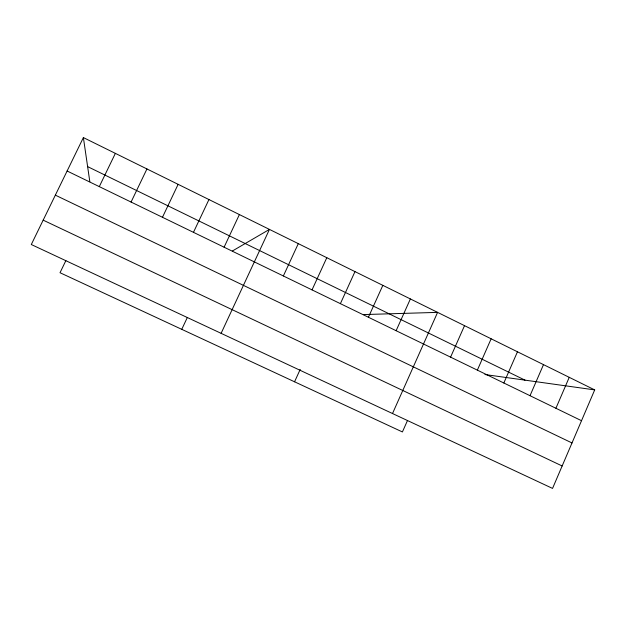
<?xml version="1.0" encoding="UTF-8"?>
<svg xmlns="http://www.w3.org/2000/svg" width="626" height="626" viewBox="0 0 626 626"><rect width="100%" height="100%" fill="white"/><g stroke="black" fill="none" stroke-linecap="round" stroke-linejoin="round"><path stroke-width="0.94" d="M594.7 389.896L552.547 488.413L31.3 244.523L83.383 137.587L594.7 389.896L484.939 374.536M555.911 408.269L569.237 377.337M530.019 395.702L543.493 364.629M503.836 382.995L517.459 351.789M477.356 370.146L491.136 338.799M407.424 420.664L402.408 431.948L60.026 272.725L65.871 260.619M450.579 357.149L464.523 325.661M392.51 413.528L437.597 312.374L363.409 314.581M396.117 330.708L410.374 298.946M368.409 317.257L382.838 285.354M294.556 381.797L300.198 369.434M340.387 303.657L354.981 271.606M312.038 289.893L326.803 257.701M283.359 275.972L298.297 243.639M221.111 333.329L269.454 229.406L232.403 250.987M181.767 329.339L187.338 317.46M224.092 247.2L239.39 214.569M193.465 232.34L208.951 199.545M162.463 217.285L178.136 184.341M131.069 202.049L146.946 168.95M99.291 186.626L115.364 153.37M43.171 220.149L562.148 465.971M55.346 195.148L572 442.95M67.107 171L581.523 420.703M87.617 166.61L525.003 380.146M83.383 137.587L89.831 181.767"/></g></svg>
